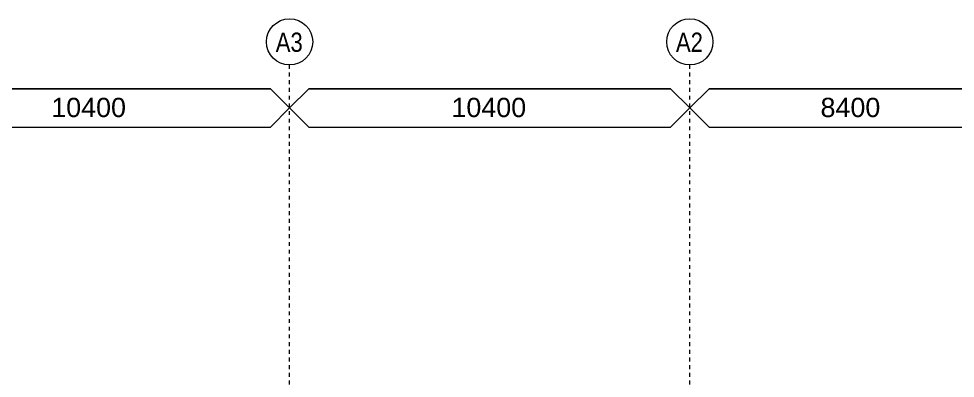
# Model space of a CAD drawing. Header units: metres. Extents: x 902 to 1205, y -4 to 36.
# Drawn here: x 997.41 to 1021.75, y 18.01 to 27.34 of the extents above; entities that cross this region are included whole.
import ezdxf

# ---------------------------------------------------------------- set-up
doc = ezdxf.new("R2010")
doc.units = ezdxf.units.M
doc.linetypes.add('Grid Line', pattern=[0.021, 0.012, -0.003, 0.003, -0.003])
for name, color, linetype, lineweight in [('A-ANNO-NOTE', 131, 'Continuous', 5), ('A-DETL-GENF', 92, 'Continuous', 5), ('S-GRID', 1, 'Continuous', 5), ('S-GRID-IDEN', 1, 'Continuous', 5)]:
    doc.layers.add(name, color=color, linetype=linetype, lineweight=lineweight)
doc.styles.add('Arial', font='arial.ttf', dxfattribs={"height": 0.5})
doc.styles.add('Arial Narrow', font='ARIALN.TTF', dxfattribs={"height": 0.5})

# ---------------------------------------------------------------- blocks, each defined once
blk = doc.blocks.new('Dimension - Grids _2D_ - 1-200-1063973-North - Grids A')
at = {"layer": 'A-DETL-GENF'}
for p, q in [((973.751, 25.527), (973.251, 25.027)), ((973.251, 25.027), (973.751, 25.527)), ((983.151, 25.527), (973.751, 25.527)), ((973.751, 25.527), (983.151, 25.527)), ((983.651, 25.027), (983.151, 25.527)), ((983.651, 25.027), (983.151, 25.527)), ((973.251, 25.027), (973.751, 24.527)), ((973.251, 25.027), (973.751, 24.527)), ((983.151, 24.527), (983.651, 25.027)), ((983.651, 25.027), (983.151, 24.527)), ((973.751, 24.527), (983.151, 24.527)), ((973.751, 24.527), (983.151, 24.527))]:
    blk.add_line(p, q, dxfattribs=at)
blk = doc.blocks.new('Dimension - Grids _2D_ - 1-200-1063977-North - Grids A')
at = {"layer": 'A-DETL-GENF'}
for p, q in [((1015.351, 25.527), (1014.851, 25.027)), ((1014.851, 25.027), (1015.351, 25.527)), ((1022.751, 25.527), (1015.351, 25.527)), ((1015.351, 25.527), (1022.751, 25.527)), ((1023.251, 25.027), (1022.751, 25.527)), ((1023.251, 25.027), (1022.751, 25.527)), ((1014.851, 25.027), (1015.351, 24.527)), ((1014.851, 25.027), (1015.351, 24.527)), ((1022.751, 24.527), (1023.251, 25.027)), ((1023.251, 25.027), (1022.751, 24.527)), ((1015.351, 24.527), (1022.751, 24.527)), ((1015.351, 24.527), (1022.751, 24.527))]:
    blk.add_line(p, q, dxfattribs=at)
blk = doc.blocks.new('Grid - A1-3055139-North - Grids A')
at = {"layer": 'S-GRID-IDEN'}
blk.add_circle((1014.851, 26.743), 0.6, dxfattribs=at)

msp = doc.modelspace()

# ---------------------------------------------------------------- linework, layer by layer
at = {"layer": 'S-GRID', "linetype": 'Grid Line'}
for p, q in [((1004.451, 1.046), (1004.451, 26.143)), ((1014.851, 1.046), (1014.851, 26.143))]:
    msp.add_line(p, q, dxfattribs=at)

# ---------------------------------------------------------------- block references
at = {"layer": 'A-DETL-GENF'}
for name, p in [('Dimension - Grids _2D_ - 1-200-1063973-North - Grids A', (20.8, 0)), ('Dimension - Grids _2D_ - 1-200-1063973-North - Grids A', (31.2, 0)), ('Dimension - Grids _2D_ - 1-200-1063977-North - Grids A', (0, 0))]:
    msp.add_blockref(name, p, dxfattribs=at)
at = {"layer": 'S-GRID-IDEN'}
for p in [(-10.4, 0), (0, 0)]:
    msp.add_blockref('Grid - A1-3055139-North - Grids A', p, dxfattribs=at)

# ---------------------------------------------------------------- texts
at = {"layer": 'A-ANNO-NOTE', "char_height": 0.5, "attachment_point": 1, "style": 'Arial'}
for s, insert, width in [('10400', (998.257, 25.29), 2.32489), ('10400', (1008.657, 25.29), 2.32489), ('8400', (1018.249, 25.29), 1.85991)]:
    msp.add_mtext(s, dxfattribs=dict(at, insert=insert, width=width))
at = {"layer": 'S-GRID-IDEN', "char_height": 0.5, "width": 0.84979, "attachment_point": 1, "style": 'Arial Narrow'}
for s, insert in [('A3', (1004.092, 26.984)), ('A2', (1014.492, 26.984))]:
    msp.add_mtext(s, dxfattribs=dict(at, insert=insert))

doc.saveas('drawing.dxf')
